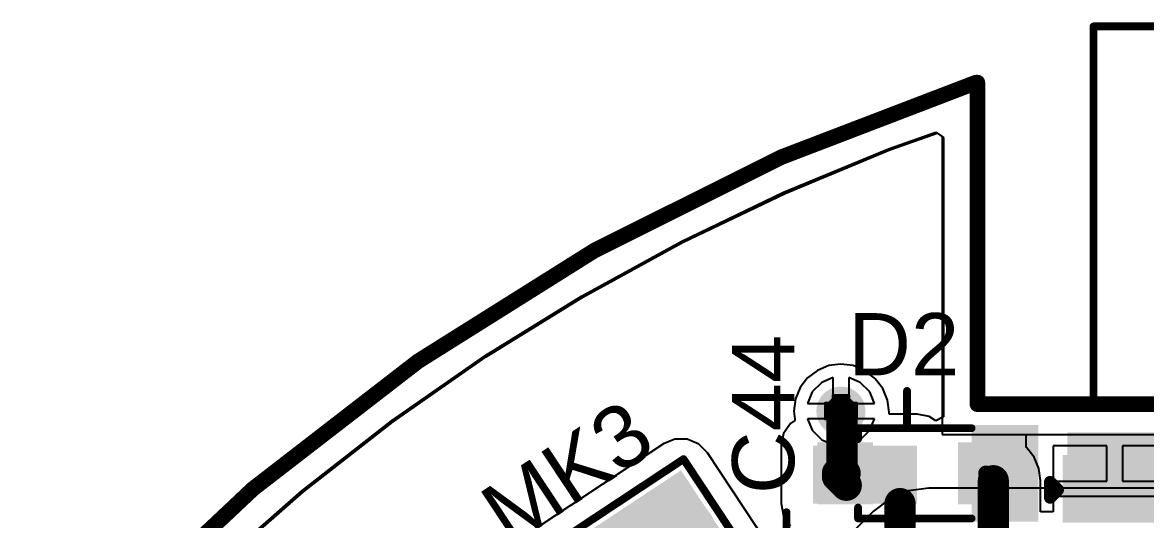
# Model space of a CAD drawing. Header units: millimetres. Extents: x -2.4 to 8.6, y -1 to 5.2.
# Drawn here: x -0.141 to 0.581, y 1.855 to 2.175 of the extents above; entities that cross this region are included whole.
import ezdxf

# ---------------------------------------------------------------- set-up
doc = ezdxf.new("R2010")
doc.units = ezdxf.units.MM
doc.header["$MEASUREMENT"] = 0
for name, color, linetype in [('BottomLayer', 5, 'Continuous'), ('BottomSolder', 6, 'Continuous'), ('DrillDrawing', 1, 'Continuous'), ('Mechanical2', 216, 'Continuous'), ('PadHoleLayer', 156, 'Continuous'), ('TopLayer', 1, 'Continuous'), ('TopOverlay', 2, 'Continuous'), ('TopPaste', 8, 'Continuous'), ('TopSolder', 216, 'Continuous'), ('ViaHoleLayer', 16, 'Continuous')]:
    doc.layers.add(name, color=color, linetype=linetype)
doc.styles.add('Arial', font='', dxfattribs={"height": 0.2})
doc.styles.get('Arial').set_extended_font_data('Arial')

# ---------------------------------------------------------------- blocks, each defined once
blk = doc.blocks.new('SOD_323_6')
at = {"layer": 'TopLayer'}
for points in [[(-0.02953, -0.01772), (-0.06102, -0.01772), (-0.06102, 0.01772), (-0.02953, 0.01772)], [(0.06102, -0.01772), (0.02953, -0.01772), (0.02953, 0.01772), (0.06102, 0.01772)]]:
    blk.add_hatch(color=1, dxfattribs=at).paths.add_polyline_path(points)
at = {"layer": 'TopOverlay'}
for points in [[(-0.07901, 0.019), (-0.03601, 0.019), (-0.03601, 0.031), (-0.07901, 0.031)], [(-0.07901, -0.02), (-0.06201, -0.02), (-0.06201, 0.02), (-0.07901, 0.02)], [(-0.07901, -0.031), (-0.03601, -0.031), (-0.03601, -0.019), (-0.07901, -0.019)]]:
    blk.add_hatch(color=2, dxfattribs=at).paths.add_polyline_path(points)
at = {"layer": 'TopPaste'}
for points in [[(-0.02953, -0.01772), (-0.06102, -0.01772), (-0.06102, 0.01772), (-0.02953, 0.01772)], [(0.06102, -0.01772), (0.02953, -0.01772), (0.02953, 0.01772), (0.06102, 0.01772)]]:
    blk.add_hatch(color=8, dxfattribs=at).paths.add_polyline_path(points)
at = {"layer": 'TopSolder'}
for points in [[(-0.02736, -0.01988), (-0.06319, -0.01988), (-0.06319, 0.01988), (-0.02736, 0.01988)], [(0.06319, -0.01988), (0.02736, -0.01988), (0.02736, 0.01988), (0.06319, 0.01988)]]:
    blk.add_hatch(color=216, dxfattribs=at).paths.add_polyline_path(points)
at = {"layer": 'TopOverlay', "const_width": 0.005}
for points in [[(0.037, 0.029), (-0.036, 0.029)], [(0.037, 0.029), (0.037, 0.022)], [(0.037, -0.022), (0.037, -0.029)], [(0.037, -0.029), (-0.036, -0.029)]]:
    blk.add_lwpolyline(points, dxfattribs=at)
at = {"layer": 'TopOverlay', "const_width": 0.0025}
for points in [[(-0.03725, 0.029, 1), (-0.03475, 0.029, 1)], [(0.03575, 0.029, 1), (0.03825, 0.029, 1)], [(0.03575, 0.029, 1), (0.03825, 0.029, 1)], [(0.03575, 0.022, 1), (0.03825, 0.022, 1)], [(0.03575, -0.022, 1), (0.03825, -0.022, 1)], [(-0.03725, -0.029, 1), (-0.03475, -0.029, 1)], [(0.03575, -0.029, 1), (0.03825, -0.029, 1)], [(0.03575, -0.029, 1), (0.03825, -0.029, 1)]]:
    blk.add_lwpolyline(points, format="xyb", close=True, dxfattribs=at)
blk = doc.blocks.new('41_SMD_M______9')
at = {"layer": 'TopLayer'}
blk.add_hatch(color=1, dxfattribs=at).paths.add_polyline_path([(-0.37402, 0.36732), (-0.31496, 0.36732), (-0.31496, 0.33189), (-0.37402, 0.33189)])
at = {"layer": 'TopOverlay'}
blk.add_hatch(color=2, dxfattribs=at).paths.add_polyline_path([(-0.37483, 0.36857), (-0.29687, 0.36857), (-0.29687, 0.38589), (-0.37483, 0.38589)])
at = {"layer": 'TopPaste'}
blk.add_hatch(color=8, dxfattribs=at).paths.add_polyline_path([(-0.37402, 0.36732), (-0.31496, 0.36732), (-0.31496, 0.33189), (-0.37402, 0.33189)])
at = {"layer": 'TopSolder'}
blk.add_hatch(color=216, dxfattribs=at).paths.add_polyline_path([(-0.37802, 0.37132), (-0.31096, 0.37132), (-0.31096, 0.32789), (-0.37802, 0.32789)])
at = {"layer": 'TopOverlay'}
for points, const_width in [([(-0.35809, 0.64701), (0.35791, 0.64701)], 0.005), ([(-0.35809, 0.40331), (-0.35809, 0.64701)], 0.005), ([(-0.35809, 0.40331), (0.35771, 0.40331)], 0.005), ([(-0.386, 0.354), (-0.381, 0.349)], 0.00787), ([(-0.386, 0.344), (-0.386, 0.354)], 0.00787), ([(-0.386, 0.344), (-0.381, 0.349)], 0.00787)]:
    blk.add_lwpolyline(points, dxfattribs=dict(at, const_width=const_width))
for points, const_width in [([(-0.35934, 0.64701, 1), (-0.35684, 0.64701, 1)], 0.0025), ([(-0.35934, 0.64701, 1), (-0.35684, 0.64701, 1)], 0.0025), ([(-0.35934, 0.40331, 1), (-0.35684, 0.40331, 1)], 0.0025), ([(-0.35934, 0.40331, 1), (-0.35684, 0.40331, 1)], 0.0025), ([(-0.38797, 0.354, 1), (-0.38403, 0.354, 1)], 0.00394), ([(-0.38797, 0.354, 1), (-0.38403, 0.354, 1)], 0.00394), ([(-0.38797, 0.344, 1), (-0.38403, 0.344, 1)], 0.00394), ([(-0.38797, 0.344, 1), (-0.38403, 0.344, 1)], 0.00394), ([(-0.38297, 0.349, 1), (-0.37903, 0.349, 1)], 0.00394), ([(-0.38297, 0.349, 1), (-0.37903, 0.349, 1)], 0.00394)]:
    blk.add_lwpolyline(points, format="xyb", close=True, dxfattribs=dict(at, const_width=const_width))
blk = doc.blocks.new('SPM0687LR5H_1_25')
at = {"layer": 'BottomSolder'}
h = blk.add_hatch(color=6, dxfattribs=at)
edge = h.paths.add_edge_path()
edge.add_arc((0, -0.03594), 0.004, 0, 360)
at = {"layer": 'PadHoleLayer'}
h = blk.add_hatch(color=156, dxfattribs=at)
edge = h.paths.add_edge_path()
edge.add_arc((0, -0.03594), 0.02018, 0, 360)
at = {"layer": 'TopLayer'}
h = blk.add_hatch(color=1, dxfattribs=at)
edge = h.paths.add_edge_path()
edge.add_arc((-0.0474, 0.06705), 0.01772, 0, 360)
h = blk.add_hatch(color=1, dxfattribs=at)
edge = h.paths.add_edge_path()
edge.add_arc((0, 0.06705), 0.01772, 0, 360)
h = blk.add_hatch(color=1, dxfattribs=at)
edge = h.paths.add_edge_path()
edge.add_arc((0.0474, 0.06705), 0.01772, 0, 360)
h = blk.add_hatch(color=1, dxfattribs=at)
edge = h.paths.add_edge_path()
edge.add_arc((0, -0.03594), 0.03299, 0, 360)
h = blk.add_hatch(color=1, dxfattribs=at)
edge = h.paths.add_edge_path()
edge.add_arc((-0.0474, -0.06705), 0.01772, 0, 360)
h = blk.add_hatch(color=1, dxfattribs=at)
edge = h.paths.add_edge_path()
edge.add_arc((0.0474, -0.06705), 0.01772, 0, 360)
at = {"layer": 'TopPaste'}
h = blk.add_hatch(color=8, dxfattribs=at)
edge = h.paths.add_edge_path()
edge.add_arc((-0.0474, 0.06705), 0.01772, 0, 360)
h = blk.add_hatch(color=8, dxfattribs=at)
edge = h.paths.add_edge_path()
edge.add_arc((0, 0.06705), 0.01772, 0, 360)
h = blk.add_hatch(color=8, dxfattribs=at)
edge = h.paths.add_edge_path()
edge.add_arc((0.0474, 0.06705), 0.01772, 0, 360)
h = blk.add_hatch(color=8, dxfattribs=at)
edge = h.paths.add_edge_path()
edge.add_arc((-0.0474, -0.06705), 0.01772, 0, 360)
h = blk.add_hatch(color=8, dxfattribs=at)
edge = h.paths.add_edge_path()
edge.add_arc((0.0474, -0.06705), 0.01772, 0, 360)
at = {"layer": 'TopSolder'}
h = blk.add_hatch(color=216, dxfattribs=at)
edge = h.paths.add_edge_path()
edge.add_arc((-0.0474, 0.06705), 0.02172, 0, 360)
h = blk.add_hatch(color=216, dxfattribs=at)
edge = h.paths.add_edge_path()
edge.add_arc((0, 0.06705), 0.02172, 0, 360)
h = blk.add_hatch(color=216, dxfattribs=at)
edge = h.paths.add_edge_path()
edge.add_arc((0.0474, 0.06705), 0.02172, 0, 360)
h = blk.add_hatch(color=216, dxfattribs=at)
edge = h.paths.add_edge_path()
edge.add_arc((0, -0.03594), 0.03699, 0, 360)
h = blk.add_hatch(color=216, dxfattribs=at)
edge = h.paths.add_edge_path()
edge.add_arc((-0.0474, -0.06705), 0.02172, 0, 360)
h = blk.add_hatch(color=216, dxfattribs=at)
edge = h.paths.add_edge_path()
edge.add_arc((0.0474, -0.06705), 0.02172, 0, 360)
at = {"layer": 'TopOverlay', "const_width": 0.005}
for points in [[(0.07402, 0.09591), (-0.07402, 0.09591)], [(-0.07402, -0.10591), (-0.07402, 0.09591)], [(0.07402, -0.10591), (0.07402, 0.09591)], [(-0.08, 0.07), (-0.085, 0.075)], [(-0.085, 0.065), (-0.085, 0.075)], [(-0.08, 0.07), (-0.085, 0.065)], [(0.07402, -0.10591), (-0.07402, -0.10591)]]:
    blk.add_lwpolyline(points, dxfattribs=at)
at = {"layer": 'TopOverlay', "const_width": 0.0025}
for points in [[(-0.07527, 0.09591, 1), (-0.07277, 0.09591, 1)], [(-0.07527, 0.09591, 1), (-0.07277, 0.09591, 1)], [(0.07277, 0.09591, 1), (0.07527, 0.09591, 1)], [(0.07277, 0.09591, 1), (0.07527, 0.09591, 1)], [(-0.08625, 0.075, 1), (-0.08375, 0.075, 1)], [(-0.08625, 0.075, 1), (-0.08375, 0.075, 1)], [(-0.08125, 0.07, 1), (-0.07875, 0.07, 1)], [(-0.08125, 0.07, 1), (-0.07875, 0.07, 1)], [(-0.08625, 0.065, 1), (-0.08375, 0.065, 1)], [(-0.08625, 0.065, 1), (-0.08375, 0.065, 1)], [(-0.07527, -0.10591, 1), (-0.07277, -0.10591, 1)], [(-0.07527, -0.10591, 1), (-0.07277, -0.10591, 1)], [(0.07277, -0.10591, 1), (0.07527, -0.10591, 1)], [(0.07277, -0.10591, 1), (0.07527, -0.10591, 1)]]:
    blk.add_lwpolyline(points, format="xyb", close=True, dxfattribs=at)

msp = doc.modelspace()

# ---------------------------------------------------------------- hatches: boundary and pattern name
at = {"layer": 'BottomLayer'}
h = msp.add_hatch(color=5, dxfattribs=at)
edge = h.paths.add_edge_path()
edge.add_arc((0.385, 1.925), 0.01181, 0, 360)
at = {"layer": 'BottomSolder'}
h = msp.add_hatch(color=6, dxfattribs=at)
edge = h.paths.add_edge_path()
edge.add_arc((0.385, 1.925), 0.01581, 0, 360)
at = {"layer": 'TopLayer'}
h = msp.add_hatch(color=1, dxfattribs=at)
edge = h.paths.add_edge_path()
edge.add_arc((0.385, 1.925), 0.01181, 0, 360)
for points in [[(0.36698, 1.86557), (0.434, 1.86557), (0.434, 1.90272), (0.36698, 1.90272)], [(0.28215, 1.88694), (0.16776, 1.81123), (0.23659, 1.70723), (0.35098, 1.78294)]]:
    msp.add_hatch(color=1, dxfattribs=at).paths.add_polyline_path(points)
at = {"layer": 'TopSolder'}
h = msp.add_hatch(color=216, dxfattribs=at)
edge = h.paths.add_edge_path()
edge.add_arc((0.385, 1.925), 0.01581, 0, 360)
at = {"layer": 'ViaHoleLayer'}
h = msp.add_hatch(color=16, dxfattribs=at)
edge = h.paths.add_edge_path()
edge.add_arc((0.385, 1.925), 0.00591, 0, 360)

# ---------------------------------------------------------------- linework, layer by layer
at = {"layer": 'BottomLayer'}
for p, q in [((0.41554, 2.0937), (0.44592, 2.10442)), ((0.44592, 2.10442), (0.45, 2.10154)), ((0.45, 2.10154), (0.45, 1.91)), ((0.34804, 2.06568), (0.41554, 2.0937)), ((0.28215, 2.03407), (0.34804, 2.06568)), ((0.21806, 1.99896), (0.28215, 2.03407)), ((0.15594, 1.96045), (0.21806, 1.99896)), ((0.096, 1.91865), (0.15594, 1.96045)), ((0.37265, 1.94349), (0.36651, 1.93735)), ((0.38, 1.94654), (0.37265, 1.94349)), ((0.38, 1.93), (0.38, 1.94654)), ((0.39735, 1.94349), (0.39, 1.94654)), ((0.39, 1.94654), (0.39, 1.93)), ((0.40349, 1.93735), (0.39735, 1.94349)), ((0.36651, 1.93735), (0.36346, 1.93)), ((0.40654, 1.93), (0.40349, 1.93735)), ((0.36346, 1.93), (0.38, 1.93)), ((0.39, 1.93), (0.40654, 1.93)), ((0.03838, 1.87368), (0.096, 1.91865)), ((0.38, 1.92), (0.36346, 1.92)), ((0.36346, 1.92), (0.36651, 1.91265)), ((0.38, 1.90346), (0.38, 1.92)), ((0.40654, 1.92), (0.39, 1.92)), ((0.39, 1.92), (0.39, 1.90346)), ((0.40349, 1.91265), (0.40654, 1.92)), ((0.36651, 1.91265), (0.37265, 1.90651)), ((0.39735, 1.90651), (0.40349, 1.91265)), ((0.45, 1.91), (1.355, 1.91)), ((0.37265, 1.90651), (0.38, 1.90346)), ((0.39, 1.90346), (0.39735, 1.90651)), ((-0.01672, 1.82567), (0.03838, 1.87368)), ((0.42853, 1.87371), (0.41637, 1.86867)), ((0.44158, 1.87543), (0.42853, 1.87371)), ((1.31532, 1.87543), (0.44158, 1.87543)), ((0.41637, 1.86867), (0.40592, 1.86066)), ((0.40592, 1.86066), (0.18487, 1.63961))]:
    msp.add_line(p, q, dxfattribs=at)
at = {"layer": 'DrillDrawing', "const_width": 0.002}
for points in [[(0.38, 1.93), (0.38, 1.935)], [(0.38, 1.935), (0.39, 1.935)], [(0.39, 1.93), (0.39, 1.935)], [(0.375, 1.92), (0.375, 1.93)], [(0.375, 1.93), (0.38, 1.93)], [(0.39, 1.93), (0.395, 1.93)], [(0.395, 1.92), (0.395, 1.93)], [(0.375, 1.92), (0.38, 1.92)], [(0.38, 1.915), (0.38, 1.92)], [(0.38, 1.915), (0.39, 1.915)], [(0.39, 1.92), (0.395, 1.92)], [(0.39, 1.915), (0.39, 1.92)]]:
    msp.add_lwpolyline(points, dxfattribs=at)
at = {"layer": 'DrillDrawing', "const_width": 0.001}
for points in [[(0.3795, 1.935, 1), (0.3805, 1.935, 1)], [(0.3795, 1.935, 1), (0.3805, 1.935, 1)], [(0.3895, 1.935, 1), (0.3905, 1.935, 1)], [(0.3895, 1.935, 1), (0.3905, 1.935, 1)], [(0.3745, 1.93, 1), (0.3755, 1.93, 1)], [(0.3745, 1.93, 1), (0.3755, 1.93, 1)], [(0.3795, 1.93, 1), (0.3805, 1.93, 1)], [(0.3795, 1.93, 1), (0.3805, 1.93, 1)], [(0.3895, 1.93, 1), (0.3905, 1.93, 1)], [(0.3895, 1.93, 1), (0.3905, 1.93, 1)], [(0.3945, 1.93, 1), (0.3955, 1.93, 1)], [(0.3945, 1.93, 1), (0.3955, 1.93, 1)], [(0.3745, 1.92, 1), (0.3755, 1.92, 1)], [(0.3745, 1.92, 1), (0.3755, 1.92, 1)], [(0.3795, 1.92, 1), (0.3805, 1.92, 1)], [(0.3795, 1.92, 1), (0.3805, 1.92, 1)], [(0.3795, 1.915, 1), (0.3805, 1.915, 1)], [(0.3795, 1.915, 1), (0.3805, 1.915, 1)], [(0.3895, 1.92, 1), (0.3905, 1.92, 1)], [(0.3895, 1.92, 1), (0.3905, 1.92, 1)], [(0.3895, 1.915, 1), (0.3905, 1.915, 1)], [(0.3895, 1.915, 1), (0.3905, 1.915, 1)], [(0.3945, 1.92, 1), (0.3955, 1.92, 1)], [(0.3945, 1.92, 1), (0.3955, 1.92, 1)]]:
    msp.add_lwpolyline(points, format="xyb", close=True, dxfattribs=at)
at = {"layer": 'Mechanical2', "const_width": 0.01}
msp.add_lwpolyline([(1.33424, 2.13536, -6.230382), (0.47179, 2.13624)], format="xyb", dxfattribs=at)
for points in [[(0.47179, 2.13624), (0.47275, 2.13624)], [(0.47275, 1.92944), (0.47275, 2.13624)], [(0.47275, 1.92944), (1.334, 1.92944)]]:
    msp.add_lwpolyline(points, dxfattribs=at)
at = {"layer": 'Mechanical2', "const_width": 0.005}
for points in [[(0.46929, 2.13624, 1), (0.47429, 2.13624, 1)], [(0.46929, 2.13624, 1), (0.47429, 2.13624, 1)], [(0.47025, 2.13624, 1), (0.47525, 2.13624, 1)], [(0.47025, 2.13624, 1), (0.47525, 2.13624, 1)], [(0.47025, 1.92944, 1), (0.47525, 1.92944, 1)], [(0.47025, 1.92944, 1), (0.47525, 1.92944, 1)]]:
    msp.add_lwpolyline(points, format="xyb", close=True, dxfattribs=at)
at = {"layer": 'TopLayer'}
for p, q in [((0.41654, 2.09305), (0.44692, 2.10378)), ((0.44692, 2.10378), (0.451, 2.10089)), ((0.451, 2.10089), (0.451, 1.92142)), ((0.34904, 2.06503), (0.41654, 2.09305)), ((0.28315, 2.03343), (0.34904, 2.06503)), ((0.21906, 1.99831), (0.28315, 2.03343)), ((0.15694, 1.9598), (0.21906, 1.99831)), ((0.097, 1.918), (0.15694, 1.9598)), ((0.36987, 1.95121), (0.3636, 1.9464)), ((0.37717, 1.95423), (0.36987, 1.95121)), ((0.385, 1.95526), (0.37717, 1.95423)), ((0.39283, 1.95423), (0.385, 1.95526)), ((0.40013, 1.95121), (0.39283, 1.95423)), ((0.4064, 1.9464), (0.40013, 1.95121)), ((0.3636, 1.9464), (0.35879, 1.94013)), ((0.40709, 1.9457), (0.4064, 1.9464)), ((0.4119, 1.93944), (0.40709, 1.9457)), ((0.40709, 1.9457), (0.40709, 1.9457)), ((0.35879, 1.94013), (0.35577, 1.93283)), ((0.41492, 1.93214), (0.4119, 1.93944)), ((0.35577, 1.93283), (0.35474, 1.925)), ((0.41595, 1.92431), (0.41492, 1.93214)), ((0.35474, 1.925), (0.35543, 1.91974)), ((0.41595, 1.92311), (0.41595, 1.92431)), ((0.434, 1.92311), (0.41595, 1.92311)), ((0.4418, 1.92156), (0.434, 1.92311)), ((0.446, 1.91875), (0.4418, 1.92156)), ((0.451, 1.92142), (0.446, 1.91875)), ((0.03938, 1.87303), (0.097, 1.918)), ((0.35256, 1.91714), (0.34814, 1.91052)), ((0.35543, 1.91906), (0.35256, 1.91714)), ((0.35543, 1.91974), (0.35543, 1.91906)), ((0.27826, 1.90696), (0.27089, 1.90394)), ((0.28621, 1.90692), (0.27826, 1.90696)), ((0.29355, 1.90384), (0.28621, 1.90692)), ((0.34814, 1.91052), (0.34658, 1.90272)), ((0.50402, 1.90196), (0.50402, 1.91)), ((0.50402, 1.91), (1.356, 1.91)), ((0.27089, 1.90394), (0.1565, 1.82823)), ((0.29915, 1.89819), (0.29355, 1.90384)), ((0.34658, 1.90272), (0.34658, 1.86557)), ((0.5044, 1.90167), (0.50402, 1.90196)), ((0.50921, 1.89541), (0.5044, 1.90167)), ((0.55602, 1.90272), (0.5215, 1.90272)), ((0.5215, 1.90272), (0.5215, 1.88)), ((0.55602, 1.88), (0.55602, 1.90272)), ((0.60055, 1.90272), (0.56602, 1.90272)), ((0.56602, 1.90272), (0.56602, 1.88)), ((0.36798, 1.7942), (0.29915, 1.89819)), ((0.29915, 1.89819), (0.29915, 1.89819)), ((0.51223, 1.88811), (0.50921, 1.89541)), ((0.51326, 1.88028), (0.51223, 1.88811)), ((0.51326, 1.8603), (0.51326, 1.88028)), ((0.5215, 1.88), (0.55602, 1.88)), ((0.56602, 1.88), (0.60055, 1.88)), ((-0.01572, 1.82503), (0.03938, 1.87303)), ((0.34658, 1.86557), (0.34814, 1.85776)), ((0.60055, 1.87), (0.5215, 1.87)), ((0.5215, 1.87), (0.5215, 1.8603)), ((0.34814, 1.85776), (0.35256, 1.85115)), ((0.5215, 1.8603), (0.51326, 1.8603))]:
    msp.add_line(p, q, dxfattribs=at)
for points, const_width in [([(0.385, 1.925), (0.38569, 1.92431)], 0.02), ([(0.38569, 1.88703), (0.38569, 1.92431)], 0.02), ([(0.38272, 1.88303), (0.38272, 1.885)], 0.02), ([(0.38272, 1.88303), (0.38847, 1.87728)], 0.02), ([(0.38569, 1.88703), (0.38772, 1.885)], 0.02), ([(0.483, 1.825), (0.483, 1.88028)], 0.02), ([(0.47828, 1.885), (0.483, 1.88028)], 0.01), ([(0.423, 1.825), (0.423, 1.86557)], 0.02)]:
    msp.add_lwpolyline(points, dxfattribs=dict(at, const_width=const_width))
for points, const_width in [([(0.38, 1.925, 1), (0.39, 1.925, 1)], 0.01), ([(0.38069, 1.92431, 1), (0.39069, 1.92431, 1)], 0.01), ([(0.38069, 1.92431, 1), (0.39069, 1.92431, 1)], 0.01), ([(0.37772, 1.885, 1), (0.38772, 1.885, 1)], 0.01), ([(0.37772, 1.88303, 1), (0.38772, 1.88303, 1)], 0.01), ([(0.37772, 1.88303, 1), (0.38772, 1.88303, 1)], 0.01), ([(0.38069, 1.88703, 1), (0.39069, 1.88703, 1)], 0.01), ([(0.38069, 1.88703, 1), (0.39069, 1.88703, 1)], 0.01), ([(0.38272, 1.885, 1), (0.39272, 1.885, 1)], 0.01), ([(0.38347, 1.87728, 1), (0.39347, 1.87728, 1)], 0.01), ([(0.478, 1.88028, 1), (0.488, 1.88028, 1)], 0.01), ([(0.47578, 1.885, 1), (0.48078, 1.885, 1)], 0.005), ([(0.4805, 1.88028, 1), (0.4855, 1.88028, 1)], 0.005), ([(0.418, 1.86557, 1), (0.428, 1.86557, 1)], 0.01)]:
    msp.add_lwpolyline(points, format="xyb", close=True, dxfattribs=dict(at, const_width=const_width))
at = {"layer": 'TopOverlay', "const_width": 0.005}
for points in [[(0.4275, 1.914), (0.4275, 1.938)], [(0.35, 1.825), (0.35, 1.86)]]:
    msp.add_lwpolyline(points, dxfattribs=at)
at = {"layer": 'TopOverlay', "const_width": 0.0025}
for points in [[(0.42625, 1.938, 1), (0.42875, 1.938, 1)], [(0.42625, 1.914, 1), (0.42875, 1.914, 1)], [(0.34875, 1.86, 1), (0.35125, 1.86, 1)]]:
    msp.add_lwpolyline(points, format="xyb", close=True, dxfattribs=at)

# ---------------------------------------------------------------- block references
msp.add_blockref('41_SMD_M______9', (0.90551, 1.52539))
for name, p, rotation in [('SOD_323_6', (0.433, 1.885), 180), ('SPM0687LR5H_1_25', (0.28051, 1.76496), 213.5)]:
    msp.add_blockref(name, p, dxfattribs=dict(rotation=rotation))

# ---------------------------------------------------------------- texts
at = {"layer": 'TopOverlay', "style": 'Arial'}
msp.add_text('D2', height=0.04, dxfattribs=at).set_placement((0.38968, 1.94801))
for s, rotation, p in [('C44', 90, (0.35499, 1.87168)), ('MK3', 33.5, (0.17192, 1.83729))]:
    msp.add_text(s, height=0.04, rotation=rotation, dxfattribs=at).set_placement(p)

doc.saveas('drawing.dxf')
